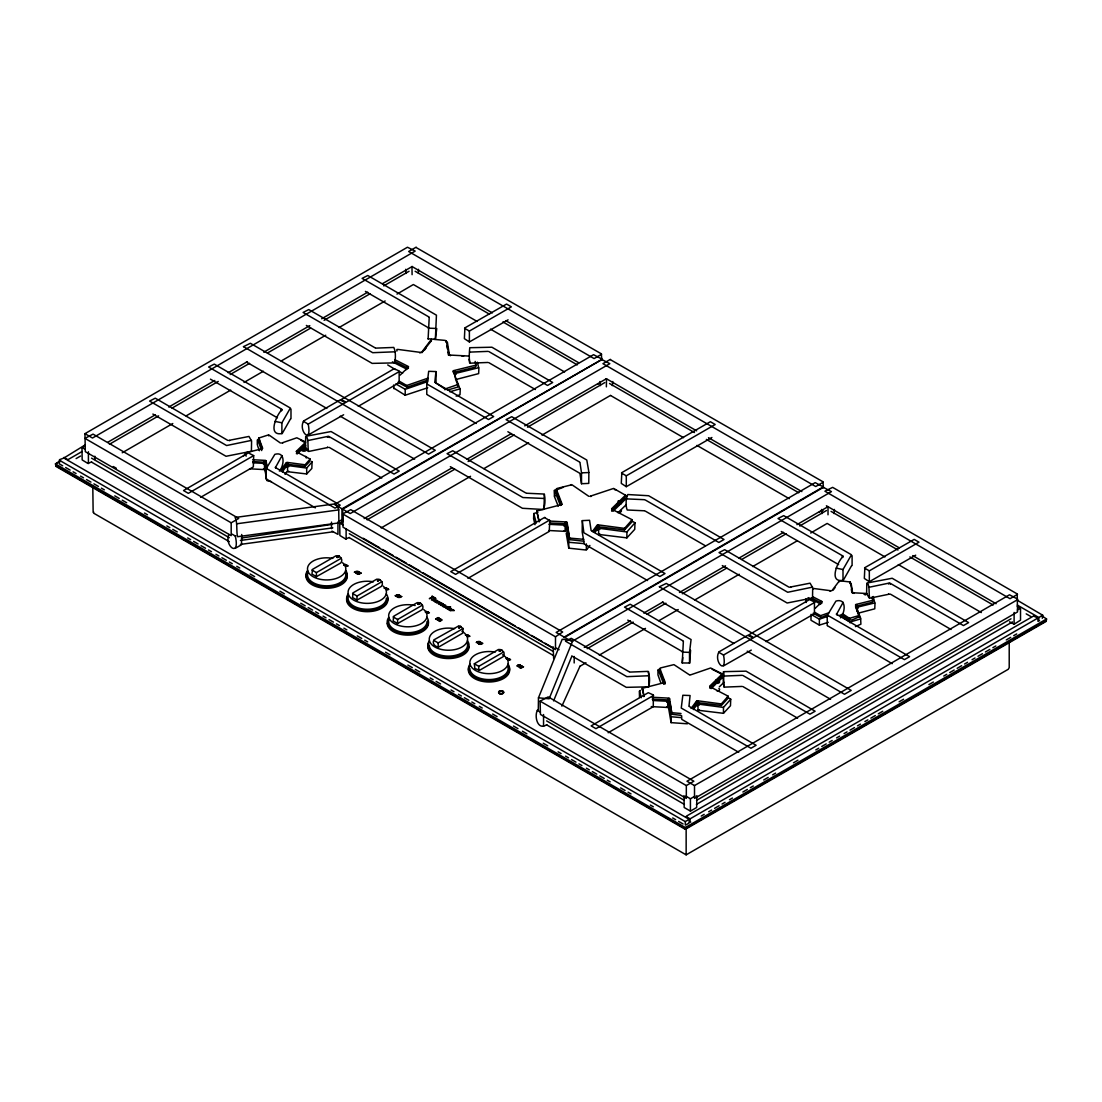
<?xml version="1.0" encoding="UTF-8"?>
<svg xmlns="http://www.w3.org/2000/svg" width="1102" height="1102" viewBox="0 0 1102 1102"><rect width="100%" height="100%" fill="white"/><g stroke="black" fill="none" stroke-linecap="round" stroke-linejoin="round"><path stroke-width="1.5" d="M84.964 433.665L92.499 438.017L415.192 251.077L407.464 247.234L84.964 433.665L85.309 451.655L231.186 535.641L231.186 522.803L84.964 438.389L93.05 434.119L238.721 518.45L231.186 522.803M235.759 535.724L235.277 535.999C240.484 558.452 224.064 545.931 228.858 534.484M287.553 471.367L287.553 466.835M308.216 424.118C312.265 445.47 297.705 430.634 303.753 420.909L340.077 399.943L345.436 402.629L308.216 424.118L303.408 421.336M341.331 558.218L316.426 572.613L316.426 576.663L340.793 562.943C343.728 559.761 339.815 554.967 336.041 555.78L312.513 569.376L311.976 574.087L316.426 576.663M337.308 557.612L339.292 556.248M342.515 519.373L337.942 522.017L337.942 534.346L332.005 531.123M338.851 556.221L336.84 557.364L339.292 556.469M381.926 581.663L357.007 596.044L357.007 600.094L381.388 586.374C384.322 583.192 380.397 578.398 376.636 579.225L353.095 592.807L352.557 597.532L357.007 600.094M422.507 605.094L397.602 619.476L397.602 623.525L421.983 609.805C424.904 606.637 420.992 601.83 417.217 602.656L393.69 616.238L393.152 620.963L397.602 623.525M416.184 247.551L601.293 353.797L601.83 359.803M458.652 626.57L459.493 626.088L463.102 628.526L462.565 633.251L439.037 646.833C435.262 647.645 431.337 642.852 434.271 639.67L458.652 625.964M469.383 341.937L464.369 338.658L464.92 327.873L506.562 304.056L511.369 306.838L469.383 331.068L469.383 341.937L508.091 319.828M544.774 517.733L549.788 520.626L549.237 531.412L467.951 578.343M555.491 636.791L555.491 649.629L343.025 527.197L342.681 513.931L350.767 509.661L562.681 632.011L555.491 636.791L342.681 513.931M563.673 637.411L823.263 486.905L815.191 482.635L556.138 632.438L563.673 636.791M602.284 359.72L609.819 363.674L350.229 513.546L342.681 509.193L342.681 522.031M610.467 359.72L822.918 481.753L823.469 487.759M626.294 486.685L621.28 483.406L621.831 472.62L710.377 421.722L715.184 424.504L626.294 475.816L626.294 486.685L711.906 437.494M1046.542 618.966L685.306 827.519L685.306 829.338L1045.936 621.542L1046.542 618.966L1041.473 615.619M689.205 822.684L689.205 819.351L685.306 821.61L685.306 824.943M540.104 701.161L540.448 714.427L686.326 798.413L686.326 785.574L540.104 701.161L548.176 696.891L693.861 781.222L686.326 785.574M1017.752 599.584L694.508 785.574L694.508 798.413L1017.545 611.913L1017.201 593.923L832.644 487.359L824.902 491.203L1010.011 598.703L1017.545 594.35M723.518 655.029C727.554 676.38 713.008 661.544 719.055 651.819L747.707 635.289L753.052 637.975L723.518 655.029L718.711 652.246M827.216 625.578L827.216 615.729M857.356 611.569L857.356 608.552M869.326 581.718L864.326 578.426L864.863 567.64L914.178 539.401L918.985 542.17L869.326 570.85L869.326 581.718L915.693 555.174M1009.528 621.79L1014.102 624.228L1014.102 612.45M1034.062 616.28L1037.96 618.002L1037.96 621.335M538.465 697.828L562.185 639.298L572.847 640.482L549.127 698.792L538.465 697.828L538.299 710.225M395.838 383.909L405.205 389.337L405.205 395.219L427.714 387.752M399.282 381.182L406.734 385.493L406.734 387.064L407.588 387.036L427.934 380.038L427.011 379.804M819.378 625.11L810.989 620.261L810.989 614.365L819.378 619.214L819.378 625.11L828.277 622.313M814.488 612.175L820.535 615.687C819.805 619.999 826.197 614.062 827.836 615.398L904.439 659.643L909.591 656.668L836.294 614.117L837.148 614.985M454.823 371.622L453.445 372.531L475.21 367.145L476.188 365.892L475.169 361.428M456.38 379.391L478.64 373.619L478.874 368.481L477.345 362.186M560.422 505.474L561.8 504.564L536.77 511.025L539.085 521.811M639.532 697.428L639.339 691.464L640.303 690.417M663.376 683.405L664.768 682.496L642.232 688.337L643.857 696.616M857.232 605.425L855.841 606.334L871.999 602.339L872.963 601.279L872.04 596.981M858.375 613.125L874.768 608.814L874.988 603.676L873.225 596.485M444.933 389.819L444.988 388.992L458.349 384.378M842.341 613.621L849.49 618.332C848.898 623.085 857.508 616.734 859.436 616.968L855.51 604.846L856.226 606.375M850.028 622.837L850.083 622.01L839.765 615.219M427.135 394.654L476.216 423.499M243.404 456.035L244.189 455.222M260.967 449.602L262.359 448.679L246.214 452.688L245.429 453.501L246.159 456.173M537.79 512.306L533.809 513.546L536.288 523.064M536.77 511.025L539.222 521.577M639.559 690.858L641.309 697.718M642.232 688.337L644.284 696.257M286.245 464.204L286.382 462.565L280.445 470.554M286.74 467.317L286.878 465.691L282.264 471.89M597.077 526.66L597.215 525.02L592.477 531.384M597.807 530.048L597.931 528.409L594.915 532.473M696.533 702.553L696.671 700.927L691.064 708.462M697.194 705.859L697.318 704.219L693.351 709.578M810.7 533.01L827.161 523.436L884.989 556.937M436.75 328.534L435.373 339.292L428.017 338.755M681.615 715.611L681.766 719.372L738.726 752.294M429.215 317.417L428.113 339.017M434.835 382.077L435.951 371.581L428.678 371.291L427.121 384.116L488.53 419.518L493.682 416.542L435.125 382.504M683.364 641.364L682.248 662.963L689.7 663.005L690.568 650.235M682.758 657.591L682.248 662.963M688.984 706.038L690.086 695.527L682.827 695.252L681.256 708.063L750.958 748.258L756.11 745.283L689.26 706.465M343.755 564.789L345.16 564.265L345.56 565.257M329.236 437.535L328.837 436.42L394.048 474.067L399.2 471.091L331.055 431.543L306.232 436.227C309.083 439.409 307.21 448.087 308.78 451.448L328.176 447.426L327.446 447.15M890.347 584.267L889.948 583.137L963.451 625.578L968.603 622.602L892.165 578.261L867.343 582.958C870.194 586.14 868.321 594.818 869.891 598.166L889.286 594.157L888.57 593.882M290.363 419.146L282.236 433.472C266.588 436.723 277.098 413.581 282.057 409.71L281.465 410.757M276.037 468.254L275.183 467.4L340.187 505.157L335.049 508.132L266.298 468.46L274.853 454.341C285.859 451.076 284.068 466.036 279.371 471.119M851.474 565.863L843.347 580.203C827.698 583.44 838.209 560.312 843.168 556.427L842.575 557.474M827.409 615.192L835.963 601.072C846.97 597.807 845.179 612.753 840.482 617.836M338.893 522.279L338.713 509.399L335.628 503.793L235.084 517.485C237.715 522.114 236.172 532.059 237.591 536.702L338.149 523.009M265.003 465.333L265.306 463.708L266.037 468.322M265.775 462.33L266.078 460.705L267.152 467.441M565.643 527.1L565.946 525.475L568.756 542.28L568.756 548.176L585.465 549.953L586.87 549.512L589.887 545.449M566.786 523.877L567.089 522.265L569.734 539.663L583.743 541.206M668.239 703.214L668.542 701.588L671.09 716.741L671.09 722.636L687.386 723.794M669.258 700.059L669.561 698.434L671.972 714.275L681.008 715.363M579.955 473.598L581.512 483.737L588.771 483.392L588.867 472.042L586.787 460.03L511.755 416.708L506.066 419.6L579.583 462.055M288.228 463.818L287.03 464.245L305.075 466.353L305.075 464.782L310.144 459.052L296.369 451.806L297.636 452.963M288.724 471.27L287.526 471.697L306.687 473.956L306.687 468.061L312.073 461.945L311.522 461.38M419.683 352.86L420.881 352.433L397.781 349.403L396.872 349.541L396.872 351.097M599.061 526.274L597.863 526.701L624.531 529.938L624.531 528.381L632.149 519.745L611.72 509.138L613.001 510.295M599.791 533.988L598.593 534.415L626.886 537.872L626.886 531.977L634.986 522.803L631.405 520.709M698.516 702.167L697.318 702.594L721.328 705.487L721.328 703.93L728.16 696.188L709.784 686.615L711.052 687.772M699.164 709.812L697.965 710.239L723.463 713.311L723.463 707.429L730.722 699.191L727.251 697.153M813.014 589.226L814.034 588.537L831.17 590.782L829.971 591.209M306.356 325.434L372.145 363.385L394.296 362.889C395.949 359.5 395.742 351.015 393.772 347.433L376.03 348.122M571.759 655.897L626.294 687.345L648.431 686.835C650.097 683.46 649.877 674.975 647.921 671.38L630.165 672.082M281.892 433.678L281.892 422.81L290.363 408.043L214.298 364.115L208.609 367.007L281.905 409.324L281.051 409.724M843.002 580.396L843.002 569.527L851.474 554.774L783.701 515.626L778.012 518.519L843.016 556.055L842.176 556.441M579.955 462.496L581.512 472.868L581.512 483.737M488.778 351.524L547.542 385.452L552.694 382.477L491.905 347.213L469.769 347.709C469.424 351.455 468.598 359.858 470.278 363.164L488.034 362.462M742.927 675.485L809.97 714.192L815.122 711.217L746.054 671.159L723.904 671.655C723.559 675.416 722.733 683.819 724.427 687.125L742.169 686.422M431.199 340.959L421.873 352.723M586.36 549.788L586.36 543.892M852.425 592.504L850.262 581.994L840.165 580.823L839.132 581.746M446.227 342.309L445.373 340.422L433.926 339.361M450.346 466.669L522.431 508.284L543.245 509.482C545.352 505.914 545.504 497.429 543.851 494.027L526.715 493.241M645.138 499.895L718.862 542.46L724.014 539.484L648.637 495.735L627.823 494.536C625.716 498.104 625.564 506.603 627.217 509.992L644.353 510.791M543.878 509.317L544.471 494.261M435.373 339.292L436.433 315.172L367.779 275.5L362.09 278.393L428.94 316.977M689.521 663.252L689.521 652.384L691.078 639.559L630.206 604.24L624.517 607.133L683.075 640.937M282.057 455.567L275.624 467.22M843.168 602.284L836.749 613.952M344.044 564.761L345.546 564.706L344.334 565.34M723.298 671.876L723.794 686.945M591.113 530.42L589.556 520.282L582.297 520.626L582.2 531.977L584.28 543.989L647.549 580.52M305.075 466.353L309.882 461.27L310.144 459.052M306.687 473.956L311.825 468.502L312.073 461.945M624.531 529.938L631.887 521.962L632.149 519.745M626.886 537.872L634.738 529.346L634.986 522.803M723.463 713.311L730.474 705.748L730.722 699.191M721.328 705.487L727.912 698.406L728.16 696.188M582.297 520.626L583.867 532.748L659.85 576.525L665.002 573.55L591.485 530.875M611.61 510.598L625.123 497.484L624.917 494.688M709.66 688.061L721.796 676.311L721.59 673.515L710.611 667.991L690.265 674.989M245.457 453.129L245.457 454.699M533.809 513.546L533.588 518.684L535.035 524.69M506.121 658.445L508.201 658.5L506.438 658.968M258.254 439.202L257.303 440.304L257.303 444.836M280.445 443.032L269.425 435.304L267.827 435.125L258.763 438.045L261.573 447.357M447.329 390.136L457.674 387.091L458.391 385.053M456.132 396.141L460.002 394.736L460.237 389.585L453.115 371.043L453.817 372.572M563.122 487.346L554.223 490.776L554.485 496.726L558.218 506.204M588.771 496.299L571.91 484.728L556.978 488.475L556.29 491.189L561.552 504.578M658.913 669.272L657.963 670.36L657.963 674.892L660.704 682.62M689.549 674.92L673.928 664.63L660.539 667.936L659.85 670.65L665.098 683.984L664.382 682.455M855.441 626.597L860.896 624.173L860.634 618.222L856.488 607.698L857.191 609.227M396.982 294.096L413.374 284.523L477.152 321.467M60.527 460.553L55.458 463.887L56.064 466.463L685.306 829.338M689.205 819.351L63.888 458.033L59.715 459.603L59.26 463.501M63.764 458.101L85.322 444.822M85.198 445.649L81.989 448.059L82.168 459.933L87.926 463.46L91.618 461.89M152.875 414.063L226.034 456.283L251.408 451.269L251.587 440.965L248.956 436.447L228.913 440.387L229.643 440.662M200.592 497.36L253.336 466.904L253.68 455.608L248.322 452.908L183.524 490.555L188.332 493.338L253.68 455.608M235.277 548.328L241.517 544.732L241.696 534.484M305.681 436.544L305.502 446.847L308.133 451.365M418.333 273.048L418.512 269.329M342.915 521.177L339.705 523.588L339.884 535.476L345.642 539.002L349.334 537.432M358.288 406.307L399.144 382.725L399.144 370.988L394.144 368.729L341.276 399.489L346.083 402.258L399.489 371.429M336.826 557.337L338.81 555.973M379.887 579.941L377.435 580.809L379.432 579.432M420.468 603.386L418.016 604.24L420.027 602.863M461.077 626.79L459.079 627.947L461.063 626.515M474.328 663.776L474.866 668.487L479.618 670.264L503.159 656.682C506.08 653.5 502.168 648.706 498.393 649.519L474.328 663.776L478.778 666.338L503.683 651.957M499.192 650.896L501.672 649.973L499.633 651.365M564.114 637.672L823.373 487.359L831.459 491.63L571.855 641.516L564.32 637.163M537.611 709.991C533.905 715.818 537.569 731.218 546.757 724.661M608.152 732.734L653.293 706.671L653.293 694.949L648.279 692.69L591.14 725.901L595.948 728.684L653.624 695.376M685.899 817.285L686.629 816.031L1034.062 615.742M683.998 795.616L684.177 807.504L690.417 811.1L696.657 807.504L696.836 795.616M722.292 565.574L787.145 603.001L812.518 598L812.697 587.697L810.066 583.178L790.024 587.118L790.754 587.394M766 641.612L814.447 613.635L814.447 601.899L809.447 599.64L748.892 634.821L753.699 637.603L814.791 602.339M866.792 583.275L866.613 593.579L869.244 598.097M1014.102 624.228L1020.521 620.164L1020.521 608.745L1017.311 606.334M649.05 686.615L648.555 671.559M553.603 700.886L571.552 656.944M541.991 435.083L610.536 395.398M561.868 706.148L580.01 666.187M266.45 479.039L315.351 507.857M827.561 625.771L892.207 663.679M427.011 379.598L427.934 378.165L406.734 385.493M426.791 382.986L427.714 381.554L405.205 389.337M395.329 369.542L387.725 364.941M281.437 471.091L286.245 464.397M285.032 474.37L286.74 471.849M424.339 350.34L426.198 347.819M593.427 531.99L597.215 526.894M692.938 707.815L696.533 702.759M833.167 590.107L835.013 587.628M327.446 437.301L328.176 436.337L308.133 440.497M888.57 584.032L889.286 583.054L869.244 587.228M407.492 368.33L408.539 366.952L400.054 375.19M820.907 603.138L821.954 601.775L815.204 608.304M342.681 509.193L602.284 359.321M612.313 385.604L612.795 381.499M460.581 626.28L459.038 627.933M833.952 513.56L834.434 509.455M405.205 395.219L394.213 388.359M625.426 495.28L611.61 508.725L612.643 509.028M722.099 674.107L709.66 686.202L710.707 686.505M579.886 666.338L585.961 662.757M297.375 452.164L305.24 444.533M297.333 453.845L305.709 445.718M613.18 511.135L619.172 505.336M621.569 503.008L626.363 498.366M617.974 512.692L626.363 504.564M711.093 688.626L715.79 684.08M718.132 681.807L723.986 676.118M719.303 686.877L723.986 682.317M264.204 461.421L265.568 460.402L252.84 459.741M263.433 464.424L264.797 463.419L252.937 462.785M565.202 522.968L566.566 521.962L550.132 521.094M564.072 526.191L565.436 525.172L548.989 524.318M667.688 699.15L669.052 698.145L652.191 697.249M666.669 702.305L668.019 701.285L652.963 700.5M55.665 464.011L60.128 461.435M64.04 457.413L67.938 459.672L82.058 451.517M76.107 458.597L80.57 456.021M107.886 442.191L155.396 414.765M168.758 407.051L214.78 380.479M228.142 372.765L247.44 361.621M263.764 352.199L309.786 325.627M321.674 318.767L367.696 292.209M382.532 283.627L412.231 266.491M109.429 444.258L158.619 415.853M172.036 408.112L218.251 381.43M230.166 374.542L249.548 363.357M267.442 353.026L310.668 328.079M324.084 320.324L370.3 293.642M383.716 285.9L409.062 271.271M122.226 452.77L172.794 423.526M186.1 415.895L230.704 390.108M244.024 382.435L263.364 371.25M281.162 361.001L325.724 335.242M339.085 327.528L385.149 300.97M1009.212 642.177L1009.212 667.619L1008.247 669.3L686.147 854.849L93.753 513.229L93.753 512.113M343.631 414.765L308.216 434.987M601.637 354.224L594.102 358.577L408.649 251.504L416.184 247.151M601.637 358.949L593.551 354.679L334.498 504.468L342.033 508.821L601.83 359.459M364.142 518.574L451.875 467.937M466.738 459.355L511.342 433.596M524.731 425.868L606.499 378.661L606.375 386.843M367.076 519.841L454.727 469.232M468.102 461.504L514.166 434.918M527.541 427.19L604.791 382.587M381.168 527.941L470.554 476.298M483.916 468.612L528.602 442.784M356.497 572.213L354.458 572.213L356.497 572.213L355.478 572.806M355.987 571.332L358.04 571.263M357.516 572.213L359.569 572.213L357.516 572.213L358.549 572.806M357.007 573.687L358.04 573.04L355.987 573.095L357.007 573.632M359.059 573.095L361.098 573.095L359.059 573.095L360.078 573.687M377.463 580.795L379.405 579.666M377.903 581.043L379.887 579.68M396.582 594.763L398.621 594.763L396.582 594.763L397.602 595.356M396.059 596.237L397.092 595.59L395.039 595.645L396.059 596.182M396.582 596.54L398.621 596.54L396.582 596.471L397.602 595.948M399.131 595.052L398.111 595.645L400.164 595.59L398.111 595.645L399.131 596.237M399.64 596.54L401.693 596.54L399.64 596.54L400.673 597.119M549.581 520.103L455.581 574.376L450.773 571.607L544.774 517.334M418.044 604.227L419.986 603.097M418.485 604.488L420.468 603.125M435.634 619.076L437.673 619.076L435.634 619.021L436.654 618.484M438.183 617.547L437.163 618.194L439.216 618.139L437.163 618.194L438.183 618.787M438.692 619.076L440.745 619.076L438.692 619.076L439.726 619.668M440.235 619.971L442.274 619.971M439.726 621.445L440.745 620.798L438.692 620.798L440.745 620.853M458.639 627.658L460.608 626.515M433.733 640.345L438.183 642.907L463.102 628.526M477.758 641.626L479.797 641.626L477.758 641.626L478.778 642.218M479.287 642.521L481.34 642.452M478.778 643.995L479.797 643.348L477.758 643.348L479.797 643.403M480.816 643.403L482.869 643.348L480.816 643.348L481.849 643.995M499.22 651.089L501.203 649.725M499.702 651.103L501.644 649.987M823.263 482.18L815.728 486.533L602.932 363.674L610.467 359.321M518.339 665.057L520.392 665.057L518.339 665.057L519.359 665.649M519.882 665.952L521.921 665.883L519.882 665.883L520.902 666.545M519.882 667.716L521.921 667.716L519.882 667.66L520.902 667.123M521.411 666.779L523.464 666.779L521.411 666.779L522.431 667.426M521.411 666.834L522.431 666.242M553.163 646.833L553.645 658.528M584.294 647.397L630.385 620.784M643.775 613.056L663.101 601.899M679.452 592.463L725.543 565.849M738.932 558.122L783.536 532.376M796.911 524.648L828.139 506.617M823.029 510.405L819.337 511.989M587.159 648.692L633.237 622.093M646.612 614.365L665.939 603.207M682.29 593.771L726.879 568.026M741.742 559.444L786.332 533.699M799.708 525.985L826.459 510.529M599.295 655.111L645.496 628.388M658.858 620.715L678.212 609.544M694.604 600.08L739.263 574.252M752.68 566.552L797.352 540.751M751.275 650.097L723.518 665.897M685.843 796.126L690.417 798.771L694.99 796.126M1017.311 610.04L1020.342 608.29M696.478 800.396L1011.016 618.801M696.423 804.391L1012.504 621.914M686.16 816.596L690.072 818.855L1037.96 618.002M1017.284 605.067L1038.828 617.506L1042.74 615.247L1042.285 618.318M686.023 824.833L688.75 823.263M701.216 816.072L704.192 814.35M708.655 811.775L711.63 810.053M714.606 808.331L719.069 805.755M722.044 804.033L725.02 802.325M729.483 799.749L732.458 798.027M742.886 792.007L747.349 789.431M750.324 787.71L753.3 786.001M763.714 779.982L768.177 777.406M772.64 774.83L775.615 773.108M793.468 762.804L797.931 760.228M815.797 749.911L818.772 748.203M821.748 746.481L826.211 743.905M829.186 742.183L832.162 740.461M836.625 737.885L839.6 736.164M844.063 733.588L847.039 731.88M850.014 730.158L854.477 727.582M857.452 725.86L860.428 724.138M864.891 721.562L867.88 719.854M870.856 718.132L875.319 715.556M878.294 713.834L882.757 711.258M899.122 701.809L903.585 699.233M928.876 684.617L933.353 682.042M943.767 676.036L946.742 674.314M949.717 672.592L954.18 670.016M957.156 668.308L961.619 665.718M964.594 664.01L967.57 662.288M972.033 659.712L975.008 657.99M977.984 656.269L982.447 653.693M985.422 651.985L989.885 649.395M992.861 647.687L995.85 645.965M1006.264 639.945L1010.727 637.369M1013.702 635.661L1016.678 633.939M839.256 580.988L831.955 590.631M506.7 658.197L507.912 658.665L506.521 658.073M436.185 602.339L436.695 602.133A2.452 1.419 0 0 1 435.442 601.761C434.587 599.929 438.789 603.083 437.797 600.838A1.722 0.992 0 0 0 436.309 600.466L435.662 600.562A2.259 1.309 0 0 0 435.07 600.783L434.959 601.954A2.507 1.446 0 0 0 436.061 602.326M444.34 606.844L445.855 605.48A1.639 0.95 0 0 0 444.616 605.108L444.051 605.37A1.598 0.923 0 0 1 445.304 605.632L442.742 606.444A1.653 0.95 0 0 0 443.638 606.679L444.065 607.119M407.148 367.062L408.415 366.539L395.053 359.789M405.715 369.749L406.996 369.239L392.408 361.855M296.369 453.666L297.636 453.156M611.72 511.011L613.001 510.488M820.563 601.871L821.83 601.361L813.028 596.898M819.475 604.53L820.756 604.02L808.083 597.615M820.535 615.687L828.938 612.753M819.378 619.214L828.277 616.114M345.188 565.202L344.444 565.202M849.49 618.332L859.436 615.412M850.083 622.01L860.662 618.897M227.852 440.442L155.286 398.18L149.596 401.073L226.599 445.539L251.408 440.401M329.236 447.384L381.747 478.061M788.963 587.159L724.689 549.691L719 552.584L787.71 592.27L812.518 587.132M890.347 594.102L950.998 629.49M449.795 391.802L460.002 388.841M610.632 395.522L683.529 437.659M258.763 439.615L259.48 439.45M556.262 490.514L556.978 490.349M554.458 496.052L555.174 495.872M659.809 669.975L660.539 669.809M261.987 448.459L262.689 448.307L258.763 438.045M561.428 504.33L562.13 504.193L556.262 488.957M856.226 606.568L855.51 606.72L859.436 616.968M664.382 682.262L665.098 682.11L659.809 668.404M475.968 365.134L453.445 370.671L454.823 371.429M478.64 367.724L454.727 373.606L456.118 374.363M236.944 523.753L338.727 509.895M536.77 512.595L537.528 512.458M872.743 600.328L855.841 604.475L857.232 605.232M874.768 602.918L856.819 607.312L858.21 608.084M642.232 689.893L642.989 689.756M597.711 384.019L598.675 384.019M341.496 521.577L342.584 521.577M1039.558 620.729L1038.828 620.839L1038.828 617.506M690.802 822.078L690.072 822.188L690.072 818.855M241.462 538.052L331.936 524.4M240.401 540.448L332.832 527.858M240.401 544.416L332.832 531.825M581.512 472.868L588.771 472.524M469.645 352.117L488.034 351.373M723.794 676.077L742.169 675.319M627.355 496.286L613.58 488.434L590.038 496.272L590.961 496.506M614.406 489.619L616.018 489.729M712.14 669.286L723.794 675.195M428.113 328.148L435.373 328.424M682.248 652.095L689.521 652.384M539.401 520.585L540.269 520.585M626.611 498.889L644.353 499.688M618.704 502.636L619.586 503.132L618.208 503.132M394.902 351.8L372.71 352.695L303.091 312.458L308.78 309.566L375.286 347.957M649.05 675.746L626.845 676.656L565.519 641.199L571.208 638.306L629.421 671.917M569.734 538.107L583.743 539.333M568.756 542.28L583.881 543.617M671.972 712.718L681.008 713.49M671.09 716.741L681.298 717.622M469.369 356.084L449.161 355.023L450.511 355.684M252.84 461.6L265.568 462.275L264.204 461.614M249.548 468.805L264.797 469.617L263.433 468.956M550.132 522.968L566.566 523.836L565.202 523.174M548.989 530.517L565.436 531.384L564.072 530.723M866.943 593.51L852.631 592.752L853.995 593.413M652.191 699.123L669.052 700.004L667.688 699.343M651.296 706.616L668.019 707.484L666.669 706.823M271.436 481.657L267.015 480.679M543.878 498.448L522.885 497.539L447.054 453.666L452.743 450.773L525.929 493.035M275.032 421.391L281.892 422.81M836.142 568.109L843.002 569.527M448.941 354.775L446.227 340.738M406.734 387.064L397.946 382.284M820.535 617.244L813.166 613.277M305.075 464.782L287.03 462.372L288.228 463.611M306.687 468.061L287.526 465.499L288.724 466.738M624.531 528.381L597.863 524.827L599.061 526.081M626.886 531.977L598.593 528.216L599.791 529.456M721.328 703.93L697.318 700.734L698.516 701.974M723.463 707.429L697.965 704.04L699.164 705.28M849.49 619.903L841.06 614.64M282.649 443.224L281.726 442.99L296.81 437.797L305.047 441.737L305.557 442.329L296.245 451.393L297.292 451.696M421.667 352.268L431.378 339.388L431.378 340.945M443.376 604.116L443.734 604.998L441.351 605.59L442.921 604.268A2.011 1.171 0 0 0 442.274 604.199L440.359 605.012L441.792 603.579L438.458 603.924L441.213 603.207A1.805 1.047 0 0 1 442.315 603.4L442.605 604.02A2.631 1.515 0 0 1 443.059 604.048M446.269 341.51L447.371 342.199L449.409 355.078M850.083 583.123L851.185 583.812L852.645 593.028M425.386 612.161C427.783 612.478 426.281 610.177 425.537 612.037M447.935 607.161L446.434 607.078A1.832 1.061 0 0 0 446.062 607.23L446.585 608.166L448.266 607.45A1.474 0.854 0 0 0 447.949 607.161M395.053 361.649L408.415 368.412L407.148 367.255M399.695 371.746L402.616 373.22M811.554 598.028L821.83 603.221L820.563 602.064M1016.994 600.08L1042.74 615.247M1026.21 613.855L1030.673 616.431M492.346 312.899L411.969 266.491L412.093 274.673M505.735 320.627L578.674 362.737M606.238 378.647L696.629 430.841M708.49 437.687L801.857 491.588M826.39 505.763L899.328 547.873M912.718 555.601L996.07 603.717M415.137 271.271L489.508 314.208M502.898 321.936L577.269 364.872M609.516 383.496L694.453 432.535M706.368 439.409L798.757 492.759M831.046 511.397L897.978 550.036M909.866 556.909L993.164 604.998M696.932 445.401L789.28 498.71M490.473 329.126L564.596 371.953M898.323 564.582L981.331 612.56M464.576 328.3L469.383 331.068M864.519 568.067L869.326 570.85M365.396 291.396L427.466 327.225M488.778 362.627L535.352 389.516M781.29 531.508L838.608 564.596M621.487 473.047L626.294 475.816M507.87 431.736L579.583 473.144M645.138 510.997L705.142 545.642M246.462 362.048L326.839 408.456M340.229 416.184L414.641 459.148M662.371 602.174L733.822 643.416M747.211 651.158L830.564 699.274M210.441 379.157L277.442 417.837M627.768 620.109L683.075 652.04M742.927 686.587L797.6 718.16M300.998 440.345L305.282 442.811M339.884 523.133L342.915 524.896M556.372 648.128L559.1 649.698M363.274 538.272L379.653 547.735M382.628 549.457L393.056 555.477M396.045 557.199L406.459 563.218M409.448 564.94L419.876 570.96M422.851 572.682L515.199 625.991M518.174 627.713L528.602 633.733M531.577 635.455L542.005 641.474M544.994 643.196L553.92 648.348M349.306 533.712L553.466 651.585M349.21 537.624L553.576 655.621M346.524 565.216L347.254 565.422L345.312 565.918M388.069 589.198L388.799 589.405L386.857 589.901M346.138 565.436L345.959 565.533M387.684 589.418L387.505 589.529M694.508 785.574L686.973 781.222L1009.473 594.804L1017.545 599.075M316.426 572.613L311.976 570.037M352.557 593.468L357.007 596.044M393.152 616.913L397.602 619.476M82.168 447.605L85.198 449.354M232.067 534.139L235.277 535.999M537.308 710.377L540.338 712.126M113.286 466.518L116.261 468.226M91.562 458.156L229.312 537.693M546.606 720.887L684.342 800.396M91.494 462.082L229.312 541.661M546.592 724.841L684.411 804.405M59.26 460.168L685.306 821.61M59.715 464.08L62.69 465.802M65.665 467.51L70.129 470.086M73.104 471.808L76.079 473.529M80.542 476.105L83.518 477.827M86.493 479.535L90.956 482.111M93.932 483.833L98.395 486.409M101.37 488.131L104.346 489.853M114.76 495.859L119.223 498.435M122.198 500.156L126.661 502.732M144.514 513.036L147.489 514.758M166.829 525.916L169.804 527.638M172.78 529.359L177.257 531.935M187.671 537.941L190.646 539.663M193.621 541.385L198.085 543.961M201.06 545.683L205.523 548.259M208.498 549.967L211.474 551.689M215.937 554.265L218.912 555.987M221.888 557.708L226.351 560.284M229.326 561.992L232.302 563.714M236.765 566.29L239.74 568.012M250.154 574.018L254.617 576.594M279.908 591.195L284.371 593.785M300.736 603.221L305.199 605.811M308.174 607.519L312.637 610.095M315.613 611.817L318.588 613.538M323.051 616.114L326.027 617.836M329.002 619.544L333.465 622.12M336.441 623.842L339.416 625.564M343.879 628.14L346.855 629.862M357.268 635.868L361.732 638.444M364.707 640.166L367.682 641.874M385.535 652.191L389.998 654.767M407.85 665.071L412.313 667.647M415.289 669.369L419.752 671.944M430.166 677.95L433.141 679.672M436.117 681.394L440.58 683.97M450.993 689.976L453.969 691.698M458.432 694.274L461.407 695.996M464.383 697.718L468.846 700.293M471.821 702.002L474.797 703.723M479.26 706.299L482.235 708.021M492.649 714.027L497.112 716.603M513.491 726.053L517.954 728.629M522.417 731.218L526.88 733.794M543.245 743.23L547.708 745.82M558.122 751.826L561.097 753.548M565.56 756.124L568.536 757.845M571.511 759.553L575.974 762.129M578.949 763.851L581.925 765.573M586.388 768.149L589.363 769.871M592.339 771.579L596.802 774.155M599.777 775.877L604.24 778.453M607.216 780.175L610.191 781.883M620.605 787.902L625.068 790.478M628.044 792.2L631.019 793.908M650.359 805.08L653.334 806.802M672.675 817.959L675.65 819.681M678.625 821.403L683.088 823.979M55.458 463.887L685.306 827.519M55.665 465.581L685.306 828.635L1046.335 620.66L1046.335 619.076M435.758 382.904L444.271 388.524M822.064 513.56L821.582 509.455M600.438 385.604L599.956 381.499M406.156 273.434L405.674 269.329M469.645 362.985L469.053 359.28M569.734 539.663L567.351 525.819M568.756 548.176L566.208 533.285M671.972 714.275L669.796 701.822M671.09 722.636L668.542 707.787M454.396 373.977L455.098 375.507M663.803 684.301L658.197 669.74M560.091 504.757L554.458 490.156M455.443 378.84L458.391 386.623M261.711 450.58L257.537 439.684M259.342 450.759L257.537 445.58M93.147 512.471L92.788 486.12M806.127 602.532L805.879 598.854M850.51 584.212L850.262 581.994M393.896 388.689L393.648 385.011M435.951 371.581L436.048 382.931M851.323 589.267L851.86 592.642M446.957 345.987L447.44 349.017M447.922 352.048L448.404 355.078M266.353 464.259L267.152 469.314M265.306 469.907L266.037 474.521M265.003 469.865L266.574 479.811M571.194 484.563L571.235 485.293M268.709 435.125L268.75 435.869M852.094 555.697L852.094 565.546M828.015 506.644L828.015 514.799M698.007 705.376L698.007 709.895M690.417 798.771L690.417 811.1M686.147 828.69L686.147 854.849M667.716 702.594L667.716 707.126M598.62 529.552L598.62 534.084M574.183 656.448L574.183 662.977M565.133 526.481L565.133 531.012M543.548 714.537L543.548 726.314M478.778 666.338L478.778 670.402M455.264 374.832L455.264 377.862M438.183 642.907L438.183 646.957M426.777 384.088L426.777 393.937M346.124 528.932L346.124 539.071M342.033 508.821L342.033 521.659M331.523 522.128L331.523 528.657M290.983 408.98L290.983 418.815M266.105 468.997L266.105 478.847M264.494 464.727L264.494 469.245M94.827 456.214L94.827 459.479M88.408 451.765L88.408 463.543M67.938 459.672L67.938 460.512M718.862 688.53A2.521 1.46 0 0 1 719.399 690.127A2.521 1.46 0 0 1 717.071 691.023M717.071 680.444A2.521 1.46 0 0 1 719.578 681.711A2.521 1.46 0 0 1 717.719 683.295A2.521 1.46 0 0 1 714.743 682.455M621.225 510.35A2.521 1.46 0 0 1 620.674 511.934A2.521 1.46 0 0 1 617.933 512.251M619.861 501.892A2.521 1.46 0 0 1 620.991 504.041A2.521 1.46 0 0 1 617.106 504.261M305.709 456.38A2.521 1.46 0 0 1 306.246 457.977M304.882 448.404A2.521 1.46 0 0 1 305.709 450.773A2.521 1.46 0 0 1 301.59 450.305A2.521 1.46 0 0 1 303.918 448.294M502.567 654.781A19.161 11.061 0 0 1 496.726 672.73A19.161 11.061 0 0 1 469.865 663.087A19.161 11.061 0 0 1 495.17 652.122M507.802 666.338A19.161 11.061 0 0 1 490.886 679.521A19.161 11.061 0 0 1 469.838 668.501M461.972 631.35A19.161 11.061 0 0 1 456.145 649.298A19.161 11.061 0 0 1 429.27 639.656A19.161 11.061 0 0 1 454.589 628.691M467.22 642.907A19.161 11.061 0 0 1 450.305 656.076A19.161 11.061 0 0 1 429.257 645.069M423.774 609.585A19.161 11.061 0 0 1 412.795 626.432A19.161 11.061 0 0 1 388.703 615.012A19.161 11.061 0 0 1 415.165 605.521M426.997 621.638A19.161 11.061 0 0 1 405.949 632.644A19.161 11.061 0 0 1 389.034 619.476M383.179 586.154A19.161 11.061 0 0 1 372.6 602.932A19.161 11.061 0 0 1 348.08 592.063A19.161 11.061 0 0 1 373.399 581.828M386.403 598.207A19.161 11.061 0 0 1 365.368 609.213A19.161 11.061 0 0 1 348.439 596.044M342.584 562.723A19.161 11.061 0 0 1 332.019 579.5A19.161 11.061 0 0 1 307.486 568.632A19.161 11.061 0 0 1 332.818 558.397M345.449 572.613A19.161 11.061 0 0 1 326.66 585.837A19.161 11.061 0 0 1 307.857 572.613M508.05 665.525A20.607 11.902 0 0 1 489.012 681.986A20.607 11.902 0 0 1 469.962 665.525M508.05 664.162A20.607 11.902 0 0 1 489.012 680.609A20.607 11.902 0 0 1 469.962 664.162M467.468 640.717A20.607 11.902 0 0 1 448.418 657.178A20.607 11.902 0 0 1 429.381 640.717M469.039 646.64A20.607 11.902 0 0 1 444.395 658.321A20.607 11.902 0 0 1 429.381 642.094M426.873 617.285A20.607 11.902 0 0 1 407.836 633.746A20.607 11.902 0 0 1 388.786 617.285M428.044 620.894A20.607 11.902 0 0 1 409.848 635.055A20.607 11.902 0 0 1 387.215 623.209M386.292 593.854A20.607 11.902 0 0 1 367.242 610.315A20.607 11.902 0 0 1 348.204 593.854M387.463 597.449A20.607 11.902 0 0 1 367.242 611.679A20.607 11.902 0 0 1 347.02 597.449M345.697 570.423A20.607 11.902 0 0 1 326.66 586.884A20.607 11.902 0 0 1 307.61 570.423M346.868 574.018A20.607 11.902 0 0 1 324.635 588.192A20.607 11.902 0 0 1 307.61 571.786M304.607 449.423L303.229 449.644L304.607 449.423M304.607 447.674L303.229 447.88L304.607 447.674M463.625 355.863L462.248 356.07L463.625 355.863M618.208 501.162L619.586 501.369L618.208 501.162M716.383 681.587L717.76 681.794L716.383 681.587M716.383 679.824L717.76 680.03L716.383 679.824M864.34 594.391L865.717 594.612L864.34 594.391M447.77 608.951L448.638 609.805A1.956 1.13 0 0 0 450.456 609.888L451.476 609.241L450.993 608.442A1.915 1.102 0 0 0 448.087 608.511L447.77 608.951M440.552 602.684L436.488 602.78L439.133 601.651L440.552 602.684M454.148 610.522L450.071 610.618L452.715 609.502L454.148 610.522M437.425 601.196L435.951 600.879L437.384 601.348M445.194 607.422L446.599 608.621L450.608 606.899L448.734 607.243A1.887 1.088 0 0 0 446.09 606.747A2.287 1.322 0 0 0 445.539 607.009L445.194 607.422M448.431 608.993L450.814 609.144L449.024 608.538A1.46 0.84 0 0 0 448.652 608.717L448.431 608.993M386.168 588.261L384.626 588.248L386.168 588.261M467.344 635.124L465.802 635.11L467.289 635.289M435.579 599.736L433.375 600.976L434.849 599.571L431.433 599.86L435.91 598.414L434.188 599.144A1.433 0.826 0 0 1 435.497 599.502L435.579 599.736M386.444 588.275L384.35 588.22L386.444 588.275M467.634 635.138L465.526 635.096L467.634 635.138M443.224 606.21L444.726 606.224A8.596 4.959 0 0 0 444.34 606.114L443.224 606.21M243.487 346.634L428.582 454.134L435.276 450.277L250.374 343.287L243.487 346.634M659.395 586.76L844.504 694.26L851.185 690.403L666.283 583.413L659.395 586.76M347.461 565.546L346.069 566.345L348.204 565.973L347.461 565.546M358.549 573.343L357.516 573.99L359.569 573.922L358.549 573.398M387.091 588.427L385.7 589.226L387.835 588.854L387.091 588.427M399.131 596.774L398.111 597.422L400.164 597.422L399.131 596.829M427.686 611.858L426.281 612.671L428.43 612.285L427.686 611.858M428.637 612.409L427.245 613.222L429.394 612.836L428.637 612.409M438.183 619.324L437.163 619.971L439.216 619.971L438.183 619.379M468.267 635.289L466.876 636.102L469.011 635.716L468.267 635.289M469.232 635.84L467.84 636.653L469.975 636.281L469.232 635.84M477.235 641.86L476.216 642.521L478.268 642.452L477.235 641.929M480.307 643.637L479.287 644.284L481.34 644.284L480.307 643.692M508.862 658.721L507.471 659.533L509.606 659.161L508.862 658.721M509.827 659.285L508.421 660.084L510.57 659.712L509.827 659.285M517.83 665.305L516.81 665.952L518.849 665.952L517.83 665.36M519.359 666.187L518.339 666.834L520.392 666.834L519.359 666.242M432.136 596.237L432.824 597.16L429.325 598.648L433.32 597.449L435.056 597.918L432.136 596.237M499.11 693.227A2.535 1.46 0 0 0 503.462 692.896A2.535 1.46 0 0 0 500.79 690.885A2.535 1.46 0 0 0 499.11 693.227M499.909 693.75A2.424 1.405 0 0 0 503.545 692.538A2.424 1.405 0 0 0 499.909 691.326A2.424 1.405 0 0 0 499.909 693.75M499.909 693.337A2.424 1.405 0 0 0 503.545 692.125A2.424 1.405 0 0 0 499.909 690.913A2.424 1.405 0 0 0 499.909 693.337"/></g></svg>
